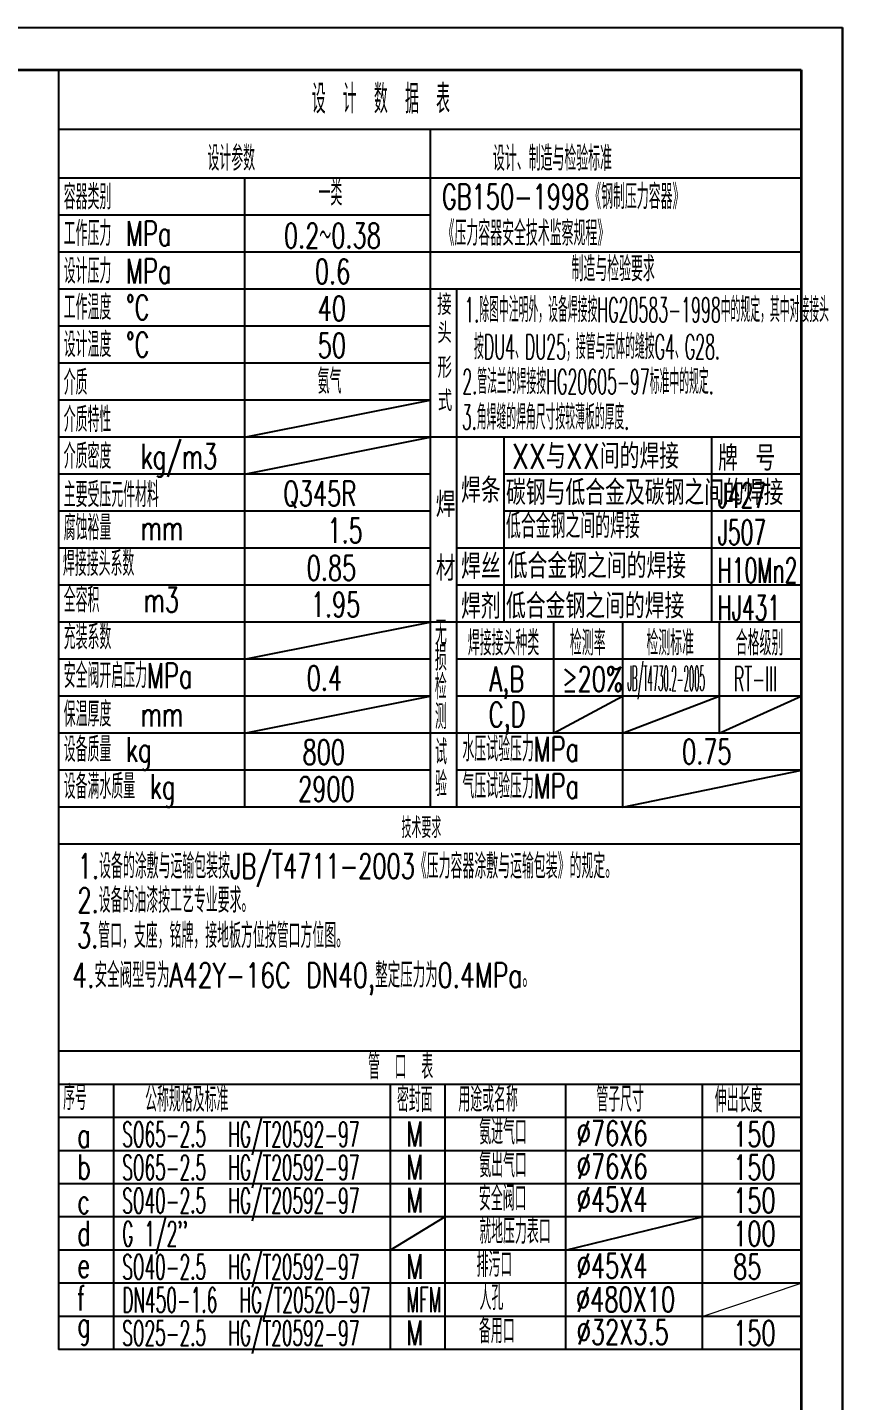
# Model space of a CAD drawing. Header units: millimetres. Extents: x 31396 to 1804389, y -22328 to 1387.
# Drawn here: x 34068 to 36436, y -2602 to 1387 of the extents above; entities that cross this region are included whole.
import ezdxf

# ---------------------------------------------------------------- set-up
doc = ezdxf.new("R2010")
doc.units = ezdxf.units.MM
for name, color, linetype, lineweight in [('CAXA0', 7, 'Continuous', 35), ('CAXA3', 1, 'Continuous', 25), ('CAXA4', 1, 'Continuous', 25), ('细实线', 1, 'Continuous', 13)]:
    doc.layers.add(name, color=color, linetype=linetype, lineweight=lineweight)
for name, color, linetype in [('CONTOUR', 7, 'Continuous'), ('DIM', 6, 'Continuous'), ('TITLE', 12, 'Continuous')]:
    doc.layers.add(name, color=color, linetype=linetype)
doc.styles.add('HZ', font='TXT', dxfattribs={"width": 0.7, "bigfont": 'HZTXT'})
doc.styles.add('机械', font='txt', dxfattribs={"width": 0.667, "bigfont": 'gbcbig.shx'})

msp = doc.modelspace()

# ---------------------------------------------------------------- linework, layer by layer
at = {"layer": 'CAXA0'}
for p, q in [((31699.2, 1264.4), (36316.2, 1264.4)), ((36316.2, 1264.4), (36316.2, -5623.6))]:
    msp.add_line(p, q, dxfattribs=at)
at = {"layer": 'CAXA3'}
for p, q in [((34698.3, -448.3), (35238.1, -340.8)), ((35596.2, -340.8), (35596.2, -663.4)), ((35797.3, -340.8), (35797.3, -878.5)), ((36078, -340.8), (36078, -663.4)), ((34698.3, -663.4), (35238.1, -555.9)), ((35596.2, -663.4), (35797.3, -555.9)), ((35797.3, -663.4), (36078, -555.9)), ((36078, -663.4), (36316.2, -555.9)), ((35797.3, -878.5), (36317.8, -770.9)), ((35121.3, -1683.9), (35121.3, -2454.2))]:
    msp.add_line(p, q, dxfattribs=at)
at = {"layer": 'CONTOUR'}
for p, q in [((34158.4, 1264.4), (34158.4, -986)), ((36317.8, 1090.9), (34158.4, 1090.9)), ((34158.4, -986), (34158.4, -2454.2)), ((36316.2, -2357.9), (34158.4, -2357.9))]:
    msp.add_line(p, q, dxfattribs=at)
at = {"layer": 'DIM', "color": 1}
for p, q in [((35238.1, 1090.9), (35238.1, -878.5)), ((36317.8, 949.6), (34158.4, 949.6)), ((34698.3, 949.6), (34698.3, -878.5)), ((35238.1, 842), (34158.4, 842)), ((36316.2, 734.5), (34158.4, 734.5)), ((36317.8, 734.5), (36313.2, 734.5)), ((36316.2, 627), (34158.4, 627)), ((35314.8, 627), (35314.8, -243.1)), ((35238.1, 519.4), (34158.4, 519.4)), ((35238.1, 411.9), (34158.4, 411.9)), ((35238.1, 304.4), (34158.4, 304.4)), ((34698.3, 196.8), (35238.1, 304.4)), ((35238.1, 196.8), (34158.4, 196.8)), ((34698.3, 89.3), (35238.1, 196.8)), ((36316.2, 196.8), (35238.1, 196.8)), ((35451.8, 196.8), (35451.8, -340.8)), ((36056.2, -340.8), (36056.2, 196.8)), ((35238.1, 89.3), (34158.4, 89.3)), ((36316.2, 89.3), (35451.8, 89.3)), ((35238.1, -18.2), (34158.4, -18.2)), ((36316.2, -18.2), (35451.8, -18.2)), ((35238.1, -125.8), (34158.4, -125.8)), ((36316.2, -125.8), (35314.8, -125.8)), ((35238.1, -233.3), (34158.4, -233.3)), ((35314.8, -233.3), (35314.8, -878.5)), ((36316.2, -233.3), (35314.8, -233.3)), ((35238.1, -340.8), (34158.4, -340.8)), ((36316.2, -340.8), (35238.1, -340.8)), ((35238.1, -448.3), (34158.4, -448.3)), ((36316.2, -448.3), (35314.8, -448.3)), ((36316.2, -448.3), (35314.8, -448.3)), ((35238.1, -555.9), (34158.4, -555.9)), ((36316.2, -555.9), (35314.8, -555.9)), ((36316.2, -663.4), (34158.4, -663.4)), ((35238.1, -770.9), (34158.4, -770.9)), ((36317.8, -770.9), (35314.8, -770.9)), ((36316.2, -878.5), (34158.4, -878.5)), ((36319.2, -986), (34158.4, -986)), ((36316.2, -1587.7), (34158.4, -1587.7)), ((36316.2, -1683.9), (34158.4, -1683.9)), ((34318.1, -1683.9), (34318.1, -2454.2)), ((35281, -1683.9), (35281, -2454.2)), ((35631.4, -1683.9), (35631.4, -2454.2)), ((36027.9, -1683.9), (36027.9, -2454.2)), ((36316.2, -1780.2), (34158.4, -1780.2)), ((36316.2, -1876.5), (34158.4, -1876.5))]:
    msp.add_line(p, q, dxfattribs=at)
at = {"layer": 'DIM', "color": 1, "linetype": 'Continuous', "lineweight": 25}
for p, q in [((36316.2, -1972.8), (34158.4, -1972.8)), ((36316.2, -2069.1), (34158.4, -2069.1)), ((35121.3, -2165.3), (35281, -2069.1)), ((35631.4, -2165.3), (36027.9, -2069.1)), ((36316.2, -2165.3), (34158.4, -2165.3)), ((36316.2, -2261.6), (34158.4, -2261.6)), ((36316.2, -2357.9), (34158.4, -2357.9)), ((36316.2, -2454.2), (34158.4, -2454.2))]:
    msp.add_line(p, q, dxfattribs=at)
at = {"layer": 'TITLE'}
for p, q in [((31396.2, 1387.4), (36436.2, 1387.4)), ((36436.2, 1387.4), (36436.2, -5740.6)), ((36436.2, -5740.6), (36436.2, 1387.4))]:
    msp.add_line(p, q, dxfattribs=at)
at = {"layer": '细实线', "ltscale": 3}
msp.add_line((36027.9, -2357.9), (36316.2, -2261.6), dxfattribs=at)

# ---------------------------------------------------------------- texts
at = {"layer": 'CAXA4', "linetype": 'Continuous', "lineweight": 25, "char_height": 72, "attachment_point": 1, "style": '机械'}
for s, insert in [('{\\W0.467;1.除图中注明外，设备焊接按HG20583-1998中的规定，其中对接接头}', (35337.4, 603)), ('{\\W0.467; 按DU4、DU25；接管与壳体的缝按G4、G28.}', (35335.3, 495.4)), ('{\\W0.467;2.管法兰的焊接按HG20605-97标准中的规定.}', (35331.5, 394.1)), ('{\\W0.467;3.角焊缝的焊角尺寸按较薄板的厚度.}', (35330.1, 291)), ('无', (35252, -335.1)), ('焊接接头种类', (35347.5, -365.2)), ('检测率', (35643.9, -365.2)), ('检测标准', (35866.4, -365)), ('合格级别', (36125.9, -365.4)), ('损', (35252, -409.6)), ('A,B', (35410.6, -469.9)), ('≥20%', (35621.1, -470.2)), ('{\\W0.467;RT-III}', (36120.5, -469.5)), ('检', (35251.6, -492.5)), ('测', (35252, -579.3)), ('C,D', (35407.9, -573.2)), ('试', (35252.4, -682.4)), ('水压试验压力MPa', (35331.7, -673.4)), ('0.75', (35969.8, -681)), ('验', (35252.4, -774.8)), ('气压试验压力MPa', (35331.7, -780.9))]:
    msp.add_mtext(s, dxfattribs=dict(at, insert=insert))
at = {"layer": 'DIM', "color": 1, "lineweight": 40, "style": '机械'}
for s, width, p in [('一类', 0.667, (34913.5, 869.9)), ('0.2～0.38', 0.667, (34813.1, 746.3)), ('0.6', 0.667, (34903.1, 642.4)), ('40', 0.667, (34911.2, 534.9)), ('50', 0.667, (34911.2, 427.4)), ('氨气', 0.667, (34911.2, 323.4)), ('Q345R', 0.667, (34811.1, -2.8)), ('1.5', 0.667, (34939.2, -110.3)), ('0.85', 0.667, (34879.1, -219.4)), ('1.95', 0.667, (34891.1, -325.4)), ('0.4', 0.667, (34879.1, -539.2)), ('800', 0.667, (34867.1, -754.3)), ('2900', 0.667, (34854.3, -861.8)), ('管 口 表', 0.667, (35057.6, -1668.7)), ('序号', 0.667, (34171.5, -1758.3)), ('公称规格及标准', 0.667, (34409.8, -1763.5)), ('密封面', 0.667, (35141.6, -1764.1)), ('用途或名称', 0.667, (35319.9, -1763.2)), ('管子尺寸', 0.667, (35720.9, -1763.2)), ('伸出长度', 0.667, (36065.2, -1765.1)), ('M', 0.667, (35168.7, -1863.8)), ('氨进气口', 0.667, (35380.7, -1858.3)), ('∅76X6', 0.667, (35663.9, -1862)), ('150', 0.667, (36118.4, -1864.5)), ('a', 0.667, (34212.8, -1867.4)), ('氨出气口', 0.667, (35380.7, -1954)), ('b', 0.667, (34212.8, -1959.6)), ('M', 0.667, (35168.7, -1960.1)), ('∅76X6', 0.667, (35663.9, -1958.3)), ('150', 0.667, (36118.4, -1960.8)), ('M', 0.667, (35168.7, -2056.4)), ('安全阀口', 0.667, (35379.8, -2050.9)), ('∅45X4', 0.667, (35663.9, -2054.5)), ('150', 0.667, (36118.4, -2057.1)), ('c', 0.667, (34212.8, -2059.9)), ('就地压力表口', 0.667, (35380.7, -2147.1)), ('d', 0.667, (34212.8, -2152.2)), ('100', 0.667, (36118.4, -2153.4)), ('M', 0.667, (35168.7, -2249)), (' 排污口', 0.667, (35329.9, -2243.4)), ('∅45X4', 0.667, (35663.9, -2247.1)), ('85', 0.667, (36118.4, -2249.6)), ('e', 0.667, (34212.8, -2245.4)), ('MFM', 0.5, (35168.7, -2345.2)), ('人孔', 0.667, (35381.5, -2339.7)), ('∅480X10', 0.667, (35661.7, -2344.8)), ('g', 0.667, (34212.8, -2417.1)), ('M', 0.667, (35168.7, -2441.5)), ('备用口', 0.667, (35379.8, -2436)), ('∅32X3.5', 0.667, (35663.9, -2439.7)), ('150', 0.667, (36118.4, -2442.2))]:
    msp.add_text(s, height=72, dxfattribs=dict(at, width=width)).set_placement(p)
at = {"layer": 'DIM', "color": 1, "style": 'HZ'}
for s, width, p in [('XX与XX间的焊接', 0.8, (35475.8, 105.2)), ('牌 号', 0.8, (36074.5, 99.7)), ('焊条', 0.8, (35327.8, 6.1)), ('焊', 0.8, (35254.3, -34.8)), ('碳钢与低合金及碳钢之间的焊接', 0.8, (35458.3, -0.5)), ('J427', 0.6, (36073.6, -8)), ('低合金钢之间的焊接', 0.6, (35458.3, -96.9)), ('J507', 0.6, (36073.6, -115.6)), ('材', 0.8, (35254.3, -220.6)), ('焊丝', 0.8, (35327.8, -215)), ('低合金钢之间的焊接', 0.8, (35463.3, -213.4)), ('H10Mn2', 0.6, (36073.6, -225.9)), ('焊剂', 0.8, (35327.8, -330.8)), ('低合金钢之间的焊接', 0.8, (35458.3, -329.9)), ('HJ431', 0.6, (36073.6, -334.9))]:
    msp.add_text(s, height=72, dxfattribs=dict(at, width=width)).set_placement(p)
at = {"layer": 'DIM', "color": 1, "linetype": 'Continuous', "lineweight": 25, "style": '机械'}
for s, width, p in [('4.安全阀型号为A42Y-16C DN40,整定压力为0.4MPa。', 0.7, (34198, -1402.7)), ('SO65-2.5  HG/T20592-97', 0.5, (34343.2, -1865)), ('SO65-2.5  HG/T20592-97', 0.5, (34343.2, -1961.3)), ('SO40-2.5  HG/T20592-97', 0.5, (34343.2, -2057.6)), ("G 1/2''", 0.5, (34343.2, -2153.9)), ('SO40-2.5  HG/T20592-97', 0.5, (34343.2, -2250.1)), ('DN450-1.6  HG/T20520-97', 0.5, (34343.2, -2346.4)), ('SO25-2.5  HG/T20592-97', 0.5, (34343.2, -2442.7))]:
    msp.add_text(s, height=72, dxfattribs=dict(at, width=width)).set_placement(p)
at = {"layer": 'DIM', "color": 1, "linetype": 'Continuous', "lineweight": 25, "attachment_point": 1, "style": '机械'}
for s, insert, char_height in [('设 计 数 据 表', (34894, 1221.5), 84), ('设计参数', (34590.9, 1043.2), 72), ('设计、制造与检验标准', (35420.5, 1042.8), 72), ('容器类别', (34173.2, 930.8), 72), ('GB150-1998《钢制压力容器》', (35272.1, 931.6), 72), ('工作压力 MPa', (34173.2, 824.5), 72), ('《压力容器安全技术监察规程》', (35274.1, 825.2), 72), ('设计压力 MPa', (34173.2, 715.4), 72), ('制造与检验要求', (35648.7, 721.6), 72), ('工作温度 {%%D}C', (34173.2, 610), 72), ('设计温度 {%%D}C', (34173.2, 501.7), 72), ('介质', (34173.2, 391.7), 72), ('介质特性', (34173.2, 284.1), 72), ('介质密度  kg/m3', (34173.2, 177.2), 72), ('主要受压元件材料', (34173.2, 65.5), 72), ('腐蚀裕量  mm', (34173.2, -30.5), 72), ('焊接接头系数', (34170.8, -134.5), 72), ('全容积   m3', (34173.2, -239.9), 72), ('充装系数', (34173.2, -348), 72), ('安全阀开启压力MPa', (34173.2, -460.1), 72), ('保温厚度  mm', (34173.2, -572.1), 72), ('设备质量 kg', (34173.2, -674.6), 72), ('设备满水质量 kg', (34173.2, -782.1), 72), ('技术要求', (35154.8, -907.9), 60), ('1.设备的涂敷与运输包装按JB/T4711-2003《压力容器涂敷与运输包装》的规定。', (34214.2, -1013.7), 72), ('2.设备的油漆按工艺专业要求。', (34213.1, -1112.9), 72), ('3.管口，支座，铭牌，接地板方位按管口方位图。', (34211.7, -1215.4), 72)]:
    msp.add_mtext(s, dxfattribs=dict(at, insert=insert, char_height=char_height))
at = {"layer": 'DIM', "color": 1, "char_height": 60, "attachment_point": 1, "style": 'HZ'}
for s, insert in [('接', (35258.4, 612)), ('头', (35258.9, 529.7)), ('形', (35259.3, 429.2)), ('式', (35260.1, 332.5))]:
    msp.add_mtext(s, dxfattribs=dict(at, insert=insert))
at = {"layer": '细实线', "linetype": 'Continuous', "lineweight": 25, "ltscale": 3, "style": '机械', "width": 0.25}
msp.add_text('JB/T4730.2-2005', height=72, dxfattribs=at).set_placement((35811.7, -540))
at = {"layer": '细实线', "ltscale": 3, "style": 'HZ', "width": 0.7}
msp.add_text('f', height=72, dxfattribs=at).set_placement((34210.8, -2341))

doc.saveas('drawing.dxf')
